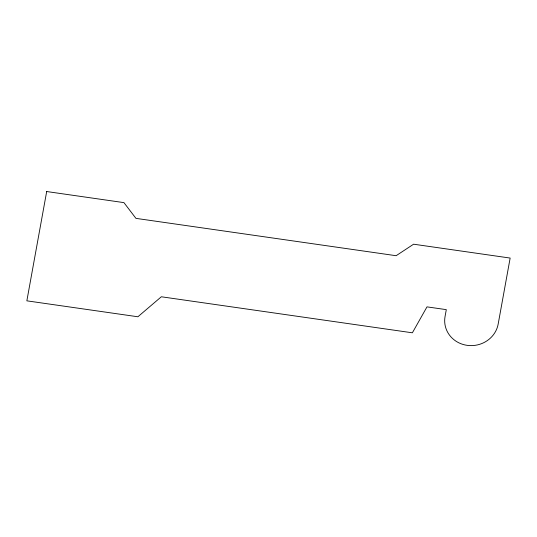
<?xml version="1.0" encoding="UTF-8"?>
<svg xmlns="http://www.w3.org/2000/svg" width="537" height="537" viewBox="0 0 537 537"><rect width="100%" height="100%" fill="white"/><g stroke="black" fill="none" stroke-linecap="round" stroke-linejoin="round"><path stroke-width="0.81" d="M46.685 191.534L26.85 300.834L137.888 316.77L161.335 296.773L412.376 332.806L426.989 306.869L446.301 309.641L445.059 316.474A26.971 25.299 -8.4 0 0 467.069 345.331A26.971 25.299 -8.4 0 0 498.168 324.093L510.15 258.062L413.597 244.201L396.118 255.713L135.935 218.364L123.933 202.624L46.685 191.534"/></g></svg>
